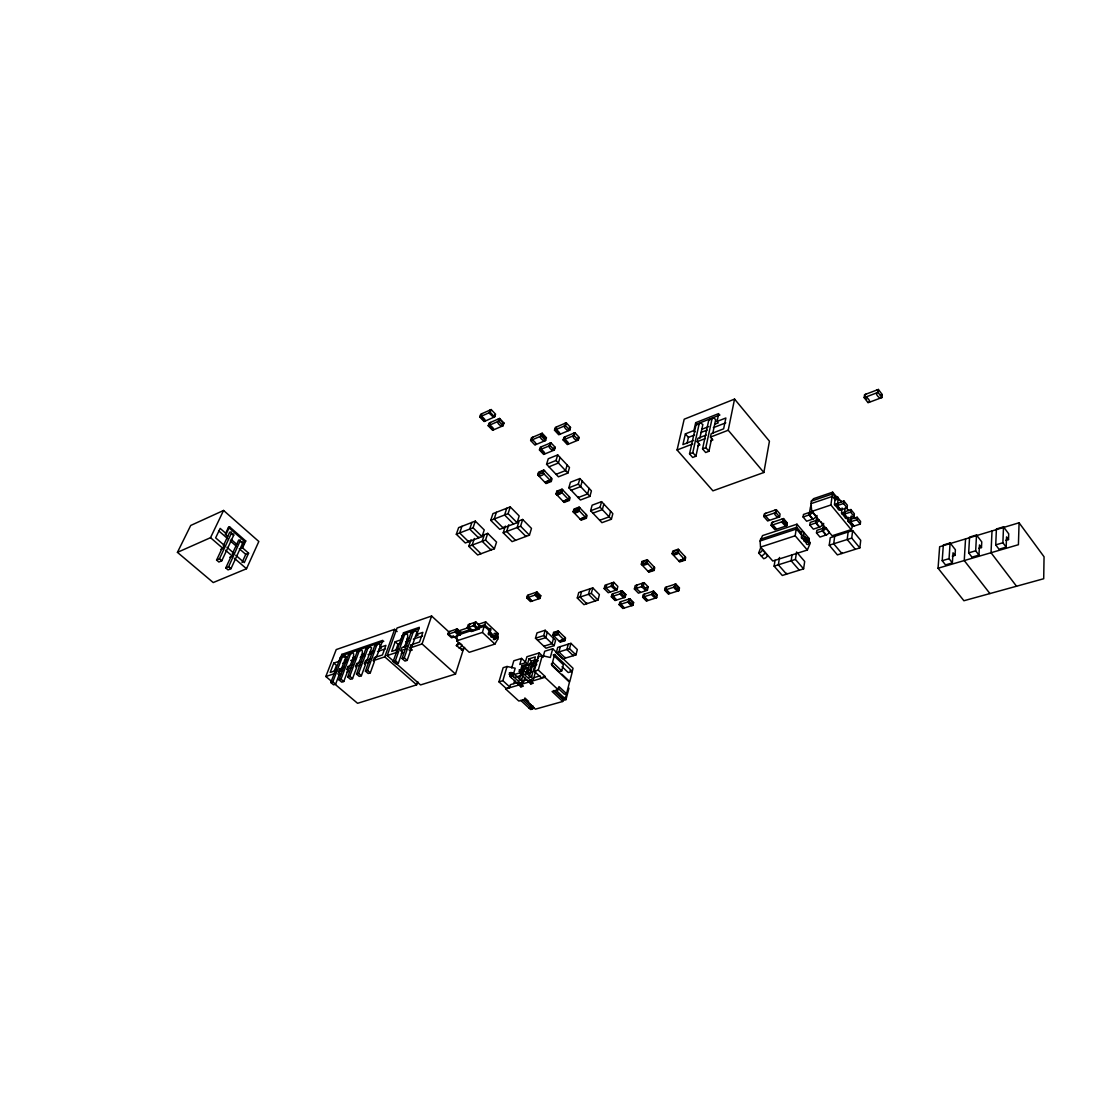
<?xml version="1.0" encoding="UTF-8"?>
<svg xmlns="http://www.w3.org/2000/svg" width="1099" height="1099" viewBox="0 0 1099 1099"><rect width="100%" height="100%" fill="white"/><g stroke="black" fill="none" stroke-linecap="round" stroke-linejoin="round"><path stroke-width="1.5" d="M1019.075 522.781L1018.416 544.706L938.065 568.224L939.645 546.739L1019.075 522.781L1044.05 556.781L1043.707 578.733L963.905 600.741L938.065 568.224M1008.511 539.554L1008.717 533.839L1003.511 526.847L996.408 528.99L995.735 544.884L999.005 549.225L1006.162 547.123L1006.547 536.903L1008.511 539.554L1005.667 540.392M1006.162 547.123L1002.892 542.769L1003.511 526.847M992.012 530.941L991.023 552.728L1016.52 586.234M981.476 547.549L981.764 541.876L976.516 534.993L969.565 537.095L968.672 552.879L971.969 557.152L978.962 555.105L979.484 544.953L981.476 547.549L978.687 548.374M978.962 555.105L975.665 550.805L976.516 534.993M965.54 538.922L964.249 560.559L989.924 593.57M955.031 555.38L955.388 549.747L950.113 542.961L943.327 545.008L942.2 560.696L945.525 564.9L952.366 562.894L953.025 552.811L955.031 555.38L952.311 556.176M952.366 562.894L949.055 558.677L950.113 542.961M456.744 640.854L457.211 635.304L484.164 626.361L485.689 621.869L498.094 633.546L497.751 639.11L494.907 644.083L469.246 652.311L456.744 640.854L482.406 632.406L484.164 626.361L489.275 630.263L488.464 633.203A2.418 1.25 -47 0 0 489.591 634.741L490.827 632.9L495.937 637.695L494.701 639.522A2.404 1.25 -47 0 1 493.575 637.983M796.954 524.196L795.168 535.79L807.353 550.036L772.776 561.026L760.535 547.096L760.082 540.983L762.527 535.598L796.954 524.196L809.043 538.428L809.661 544.568L807.353 550.036M851.285 515.912L850.914 519.154L847.796 520.83A3.75 2.239 -37.2 0 0 849.87 521.984L856.835 519.813L857.138 517.217L850.983 519.223L850.695 521.805L854.17 526.023L860.297 524.058L860.599 521.462L857.138 517.217M881.906 397.55L882.25 394.582L878.376 389.458L864.556 394.692L864.185 397.632L868.073 402.729L881.906 397.55L878.019 392.412L878.376 389.458M848.167 517.244L847.796 520.486L851.272 525.047A3.737 2.239 -37.2 0 0 853.332 526.201L854.17 526.023M850.873 509.538L850.557 512.134L843.579 514.332A3.764 2.225 -37.4 0 1 841.532 513.192L850.873 509.538L854.363 513.81L854.047 516.406L847.906 518.412L844.417 514.153L845.021 508.26M859.83 547.893L860.723 540.365L852.645 530.556L830.253 537.727L829.237 545.2L837.397 554.885L859.83 547.893L851.725 538.07L852.645 530.556M842.095 507.999L841.518 512.862L845.021 517.45A3.75 2.225 -37.3 0 0 847.082 518.591L847.906 518.412M876.631 390.118L877.895 389.953L877.62 392.247C873.952 392.508 879.626 399.981 881.508 397.371M843.867 500.938L843.524 503.521L836.545 505.76A3.778 2.212 -37.5 0 1 834.498 504.633L843.867 500.938L847.384 505.252L847.054 507.834L840.9 509.867L837.383 505.567L838.207 497.737A3.764 2.198 -37.6 0 0 836.16 496.624C833.221 497.545 835.446 501.721 838.207 498.067L841.71 502.023A3.75 2.198 -37.5 0 0 840.405 500.924M834.484 504.304L835.336 496.817M848.126 531.998L847.192 539.513L855.31 549.294M866.273 394.033L864.94 394.857L864.652 397.137L866.603 399.693M841.971 552.55L841.848 553.498L833.701 543.785L834.691 536.298M822.931 528.276L825.885 527.616L829.264 532.163A3.682 2.198 -38.1 0 1 826.75 534.773L819.978 537.04L816.488 532.905L816.859 530.336L822.904 528.331L823.659 523.399M568.966 688.111L565.999 699.61L564.35 697.48L562.001 698.332L554.088 690.9M820.994 521.764L822.643 524.237A3.695 2.184 -38.2 0 1 820.129 526.861L813.342 529.168L809.826 524.992L810.197 522.437L816.255 520.39L817.024 515.472M803.603 568.87L804.688 561.465L796.555 552.028L795.429 559.418L803.603 568.87L782.296 575.464L774.108 566.15L775.07 560.27M806.323 543.359A2.83 1.69 -38.7 0 0 808.466 544.348L809.482 544.019L809.729 542.26L804.756 536.408L803.438 536.669L803.946 533.07A3.201 1.896 -38.8 0 0 801.885 531.834L800.841 532.163L800.58 533.894L801.858 533.894L801.418 536.944A2.83 1.676 -38.8 0 0 803.479 538.496L804.495 538.167L804.756 536.408M565.999 699.61L563.979 700.173L562.001 698.332M852.879 525.514L851.203 529.636L832.135 535.763L811.776 511.406L810.952 503.672L811.337 501.13L813.645 498.644L832.657 492.187L839.018 499.963M809.565 512.326L812.532 511.639L815.966 516.255A3.709 2.171 -38.3 0 1 813.439 518.879L806.639 521.214L803.094 517.011L803.479 514.456L809.551 512.381L810.444 507.092A3.709 2.157 -38.2 0 1 811.447 505.622M786.678 573.238L786.527 574.159L778.339 564.817L779.521 557.454M792.022 555.009L791.129 560.778L799.303 570.202M533.152 706.149L532.617 708.992L530.968 706.918L528.688 707.742L520.775 700.475M785.345 525.954L781.595 521.943L782.763 521.242L783.134 519.016L782.062 519.071M786.472 525.569L786.829 523.344L784.054 520.102M786.788 525.762L787.255 522.904L783.56 518.577L771.635 522.574L771.155 525.432L774.864 529.732L786.788 525.762L783.092 521.434L783.56 518.577M532.617 708.992L530.666 709.542L528.743 707.619M776.402 528.921L772.693 524.621L771.567 524.992L775.276 529.292M779.589 516.915L780.07 514.057L776.334 509.689L764.396 513.755L763.901 516.612L767.638 520.953L779.589 516.915L775.853 512.546L776.334 509.689M771.567 524.992L771.951 522.767L773.119 522.08M774.836 510.197L775.908 510.128L775.537 512.354C772.254 512.601 777.652 518.907 779.273 516.722M769.176 520.129L765.44 515.788L764.327 516.173L764.712 513.947L765.879 513.247M758.667 553.017L759.643 552.701A2.761 1.621 -40.2 0 0 762.349 549.637L767.363 555.338A2.761 1.621 -40.1 0 1 764.657 558.388L763.681 558.704L758.667 553.017L760.934 547.096M851.203 529.636L830.899 504.991L832.657 492.187M763.86 472.488L769.437 441.207L734.558 399.088L684.196 419.2L677.08 449.986L712.921 490.841L763.86 472.488L728.211 430.245L734.558 399.088M678.866 590.671L679.457 587.91L675.789 584.009L665.238 587.402L664.634 590.163L668.316 594.023L678.866 590.671L674.937 586.564L675.39 584.421L674.47 584.434M710.874 419.31L708.814 419.942L702.549 448.9L705.668 452.513L708.951 451.277L711.657 438.501M712.729 433.528L715.71 419.475L713.045 417.702L712.056 418.678L705.833 447.65L708.951 451.277M714.693 424.255L718.251 422.868L717.056 421.453L718.732 413.567L695.681 422.689L693.922 430.52L695.118 431.921M684.251 558.814L678.742 560.93L684.251 558.814L684.952 559.57L679.512 561.383L678.811 560.627M684.787 556.341L684.952 559.57M673.934 586.893C684.581 596.207 670.321 586.948 674.937 586.564M710.723 440.781L712.894 439.957L710.449 437.1L711.19 433.652L723.637 428.83L725.876 417.991L717.056 421.453M679.058 588.322L678.605 590.465L677.616 590.781M685.117 560.133L685.721 557.358L678.22 549.225L672.78 551.066L672.176 553.841L679.69 561.946L685.117 560.133L677.616 552L678.22 549.225M675.789 584.009L675.198 586.77L664.634 590.163M808.397 542.398L808.905 538.908A3.201 1.896 -38.8 0 0 807.188 537.617M672.945 551.629L672.478 553.786C672.849 556.231 680.446 553.676 677.918 551.959L678.385 549.788L674.305 551.162M669.689 593.295L666.021 589.435L665.032 589.751L668.7 593.611L669.689 593.295L666.021 589.435M679.155 550.242L678.385 549.788M698.469 424.626L696.725 424.09L695.997 425.011L689.54 453.873L692.672 457.459L695.914 456.222L698.703 443.501M699.788 438.528L702.865 424.53L700.2 422.785L699.184 423.747L692.782 452.637L695.914 456.222M697.796 445.754L699.939 444.93L697.151 441.702L697.906 438.281L706.217 435.053M665.032 589.751L666.557 586.976M651.748 594.01C662.381 603.186 648.176 594.092 652.724 593.694L653.204 591.564L652.311 591.564M656.653 597.732L657.271 594.985L653.603 591.152L643.272 594.477L642.64 597.21L646.322 601.029L656.653 597.732L652.724 593.694M653.603 591.152L652.985 593.9L642.64 597.21M687.026 443.515L688.414 437.388L685.378 433.871L693.922 430.52M647.682 600.315L644 596.496L643.039 596.798L646.707 600.617L647.682 600.315L644 596.496M647.393 590.259L648.176 586.866L644.151 582.662L635.181 585.602L634.384 588.982L638.423 593.158L647.393 590.259L643.368 586.055L644.151 582.662M653.259 569.131L647.915 571.192L653.259 569.131L653.96 569.873L648.685 571.617L647.984 570.876M653.823 566.672L653.96 569.873M654.125 570.422L654.757 567.661L647.242 559.707L641.967 561.493L641.321 564.24L648.85 572.181L654.125 570.422L646.597 562.454L647.242 559.707M685.378 433.871L682.919 444.6L693.524 440.493M643.039 596.798L644.563 594.064M645.69 590.41L641.569 586.646L642.352 583.253M646.913 562.4L647.407 560.256L642.132 562.042L641.624 564.185C641.995 566.576 649.413 564.075 646.913 562.4L641.321 564.24M640.305 592.155L636.184 588.405L636.98 585.025M648.19 560.696L647.407 560.256M628.078 601.606C638.698 610.632 624.548 601.702 629.026 601.29L629.535 599.175L628.655 599.189M630.455 600.123L633.216 602.953L631.76 605.37M632.955 605.274L633.601 602.554L629.933 598.776L619.836 602.018L619.177 604.738L622.858 608.489L632.955 605.274L629.026 601.29M629.933 598.776L629.274 601.496L619.177 604.738M624.191 607.788L620.509 604.024L619.561 604.326L623.243 608.09L624.191 607.788L620.509 604.024M621.086 601.62L619.561 604.326M620.248 593.556C630.936 602.65 616.704 593.68 621.196 593.254L621.718 591.138L620.839 591.138M621.718 591.138L625.413 594.944L623.957 597.375M625.152 597.265L625.812 594.545L622.103 590.726L612.006 594.037L611.332 596.743L615.055 600.535L625.152 597.265L621.196 593.254M622.103 590.726L621.443 593.446L611.332 596.743M616.374 599.82L612.665 596.029L616.374 599.82L615.44 600.123L611.717 596.345L613.269 593.625M615.358 589.984L611.181 586.234L612.019 582.868M617.02 589.82L617.844 586.468L613.778 582.291L605.013 585.204L604.162 588.556L608.228 592.718L617.02 589.82L612.954 585.657L613.778 582.291M610.082 591.715L605.906 587.979L606.758 584.627M595.356 600.301L595.177 600.988L588.514 594.271L589.943 588.803M598.007 600.068L599.408 594.586L592.759 587.869L578.733 592.54L577.291 597.98L583.954 604.656L598.007 600.068L591.344 593.336L592.759 587.869M505.828 688.153L498.96 681.847L502.875 680.679L509.744 686.999L505.609 688.936L518.824 701.038L524.69 699.349L535.364 709.171L562.743 701.478L563.279 699.39L553.814 690.488M575.945 654.908L577.332 649.55L570.931 643.327L557.729 647.407L556.286 652.751L562.702 658.905L575.945 654.908L569.516 648.685L570.931 643.327M611.387 519.236L612.844 513.659L601.565 501.652L592.127 505.183L590.616 510.747L601.936 522.671L611.387 519.236L600.081 507.23L601.565 501.652M565.298 698.813L569.461 682.191L551.712 665.321L554.638 654.482L572.263 671.365L573.06 668.288L552.715 648.767L544.706 651.24L543.002 657.381M610.591 511.269L609.134 516.846L599.683 520.294L599.875 519.607M586.935 603.049L586.756 603.736L580.08 597.059L581.536 591.605M573.458 655.045L573.28 655.705L566.864 649.509L568.279 644.151M562.743 701.478L552.069 691.477L558.141 689.732L558.979 686.587L566.48 693.661L564.46 694.238L558.017 688.18M551.231 664.057L559.212 671.64L561.726 670.898L563.347 664.73L553.14 654.949L554.638 654.482M565.518 657.436L565.339 658.109L558.91 651.941L560.353 646.597M564.735 640.168L564.048 639.508L559.377 640.964L560.05 641.624L564.735 640.168L564.68 637.159M564.886 640.69L565.587 638.038L558.292 630.936L553.608 632.42L552.879 635.071L560.202 642.146L564.886 640.69L557.564 633.587L558.292 630.936M603.832 504.07L602.348 509.634L592.897 513.137L593.089 512.45M564.048 639.508L559.377 640.964M457.995 643.231L456.36 645.594L462.198 650.031A2.377 1.209 -47.6 0 0 464.589 647.38M851.024 519.223L850.296 521.888L853.758 526.119M505.609 688.936L518.865 685.007L520.885 686.875L523.358 686.147L521.338 684.279L528.811 682.067L530.831 683.949L533.331 683.207L531.312 681.325L544.939 677.3L545.145 676.517L538.276 670.047L534.224 671.255L541.093 677.712L545.145 676.517M552.715 648.767L550.324 657.49L542.26 655.677L538.222 656.914L534.224 671.255M554.143 645.649L555.599 640.305L545.2 630.263L536.999 632.887L535.488 638.217L545.928 648.204L554.143 645.649L543.703 635.607L535.488 638.217M552.879 635.071L557.88 633.519L558.429 631.458L559.199 631.829M558.567 634.178L553.8 635.95L558.567 634.178L557.88 633.519M540.873 678.495L541.093 677.712M558.429 631.458L553.759 632.928L553.882 635.662M585.451 516.887L580.135 519.126L585.451 516.887L586.193 517.67L580.973 519.593L580.217 518.824M586.11 514.442L586.193 517.67M553.525 638.313L552.055 643.657L543.84 646.212L544.032 645.553M586.358 518.233L587.1 515.486L579.132 507.12L573.912 509.084L573.142 511.818L581.137 520.157L586.358 518.233L578.362 509.854L579.132 507.12M844.719 511.571L844.018 514.236L847.508 518.494M589.888 496.418L591.427 490.855L579.887 478.56L570.45 482.241L568.842 487.791L580.437 500.004L589.888 496.418L578.308 484.123L579.887 478.56M533.4 679.319L535.68 671.091M547.288 632.282L545.805 637.626L537.59 640.222L537.768 639.549M538.276 670.047L542.26 655.677M589.133 488.409L587.594 493.973L578.129 497.572L578.321 496.885M528.811 682.067L528.949 681.586A3.297 2.006 73.5 0 1 528.083 681.05L519.978 673.508L519.442 669.758L523.22 670.143L530.309 676.764A1.456 0.893 73.4 0 0 531.669 676.393L534.65 665.76A3.283 1.978 73.2 0 1 536.82 664.661M578.692 509.812C581.302 511.488 573.87 514.277 573.472 511.777L578.692 509.812L579.297 507.683L580.135 508.164M543.703 635.607L545.2 630.263M531.312 681.325L532.191 678.193L540.145 675.83M537.521 659.057L539.238 652.93L542.851 656.378M530.831 683.949L531.696 680.803A3.311 2.006 73.5 0 0 532.466 680.776M837.699 502.999L836.985 505.664L840.501 509.963M530.652 663.659L531.366 661.117L536.175 659.634M573.472 511.777L574.076 509.648M582.209 481.032L580.643 486.596L571.178 490.25L571.384 489.55M527.451 668.055L524.992 668.81A3.256 1.992 73.3 0 0 522.272 669.511L524.731 668.755A3.27 1.992 73.3 0 1 527.451 668.055L526.215 672.423L528.935 671.613L527.74 670.486L529.718 669.895L531.751 662.697L532.933 663.81L535.172 663.137L533.977 662.01L535.405 656.9L529.004 658.878L527.547 663.975L521.901 665.692L519.854 672.863L513.247 674.868L515.17 668.219L507.037 666.489L503.15 667.684L498.96 681.847M532.933 663.81L529.182 677.135L531.669 676.393M825.885 527.616L825.789 528.001A3.682 2.184 -38.2 0 1 823.275 530.611L816.488 532.905M835.02 499.372L835.735 496.734M521.338 684.279L522.231 681.146L526.709 679.814M520.885 686.875L521.764 683.743M524.827 677.355L523.44 682.273L522.231 681.146M527.74 670.486L529.773 663.301L531.751 662.697M527.547 663.975L528.743 665.087L523.097 666.818L519.25 680.102L521.723 679.361L523.014 674.813M518.865 685.007L519.003 684.526A3.283 2.019 73.5 0 1 518.137 684.004L510.032 676.517L509.51 672.767L513.26 673.151L520.349 679.731A1.456 0.893 73.5 0 0 521.723 679.361M519.978 673.508L522.478 672.767L523.22 670.143M523.88 671.791L524.731 668.755M538.895 598.502L535.007 595.081L536.573 592.402L540.378 596.125L539.774 598.199L538.895 598.502L535.089 594.779M539.994 598.392L540.763 595.727L536.958 592.004L527.493 595.232L526.723 597.883L530.515 601.593L539.994 598.392L535.982 594.477M568.444 499.07L563.128 501.364L568.444 499.07L569.2 499.866L563.979 501.858L563.21 501.062M569.131 496.638L569.2 499.866M569.364 500.43L570.147 497.696L562.029 489.165L556.808 491.198L555.998 493.932L564.144 502.422L569.364 500.43L561.232 491.912L562.029 489.165M513.769 683.619L514.703 680.35M526.38 662.931L521.558 658.397L519.8 664.483L525.185 662.834L526.916 656.735L539.238 652.93M509.057 674.333L510.54 673.879L510.994 672.313M531.779 600.892L527.987 597.197L531.779 600.892L530.899 601.194L527.094 597.485L528.674 594.834M578.321 440.067L579.132 437.306L574.914 432.718L563.966 437.251L563.141 440.012L567.372 444.559L578.321 440.067L574.104 435.479L574.914 432.718M510.032 676.517L512.505 675.761L513.26 673.151M536.958 592.004L536.188 594.669L526.723 597.883M509.524 687.768L510.417 684.663L518.206 682.342M812.532 511.639L812.422 512.024A3.709 2.157 -38.4 0 1 809.894 514.662L803.094 517.011M555.998 493.932L561.575 491.871L562.193 489.742L563.045 490.236M577.758 437.869L578.692 437.745L578.074 439.902C576.508 442.141 570.642 435.767 573.843 435.314L574.475 433.171L573.541 433.281M567.881 473.065L569.502 467.501L557.701 454.917L548.25 458.764L546.56 464.3L558.429 476.815L567.881 473.065L556.025 460.481L557.701 454.917M562.331 492.668L557.014 495.003L562.331 492.668L561.575 491.871M511.708 667.958L513.796 660.787L521.558 658.397M502.875 680.679L507.037 666.489M567.153 465.001L565.532 470.564L556.067 474.315L556.273 473.628M570.106 427.882L569.461 430.025C567.895 432.278 561.974 425.863 565.188 425.395L565.834 423.239L564.9 423.376M569.708 430.19L570.532 427.429L566.273 422.799L555.325 427.415L554.487 430.162L558.759 434.764L569.708 430.19L565.449 425.56L566.273 422.799M551.107 480.895L550.324 480.084L545.104 482.159L545.873 482.969L551.107 480.895L551.052 477.667M563.581 439.559C564.872 438.158 570.752 444.491 567.812 444.12L563.581 439.559L565.339 436.688M551.272 481.472L552.083 478.738L543.813 470.056L538.579 472.158L537.741 474.878L546.038 483.546L551.272 481.472L542.975 472.79L543.813 470.056M560.064 457.445L558.416 463.009L548.951 466.814M550.324 480.084L545.104 482.159M554.761 447.733L554.116 449.876C552.591 452.06 546.725 445.823 549.885 445.356L550.544 443.227L549.624 443.337M554.349 450.041L555.187 447.293L550.97 442.787L540.296 447.211L539.43 449.944L543.662 454.423L554.349 450.041L550.118 445.535L550.97 442.787M505.361 526.078L503.218 532.795L512.093 541.615L529.443 535.172L531.49 528.413L522.671 519.47L519.181 520.802L517.079 527.547L525.954 536.463L526.215 535.625M544.843 471.141L543.978 470.633L540.062 472.199M495.937 637.695L494.99 637.846L495.965 634.576A2.72 1.415 -47 0 0 494.77 633.326L494.001 633.56M554.926 429.709C556.218 428.294 562.139 434.682 559.185 434.311L554.926 429.709L556.698 426.838M543.978 470.633L543.318 472.749C545.997 474.438 538.51 477.433 538.098 474.85L538.757 472.721M490.827 632.9L489.879 633.065L490.868 629.782A2.734 1.415 -46.9 0 0 489.687 628.546L488.423 630.359M545.585 440.52L546.437 437.773L542.178 433.226L531.504 437.732L530.625 440.465L534.897 444.985L545.585 440.52L541.326 435.973L542.178 433.226M503.218 532.795L520.583 526.229L522.671 519.47M517.079 522.698L519.181 515.939L510.238 506.9L492.929 513.645L490.731 520.363L499.715 529.306L517.079 522.698L508.095 513.645L510.238 506.9M539.87 449.505C541.12 448.145 546.972 454.354 544.087 453.983L539.87 449.505L541.615 446.661M478.985 629.054L479.988 625.839L475.908 622.007L468.243 624.575L467.212 627.79L471.306 631.595L478.985 629.054L474.878 625.221L467.212 627.79M546.011 438.226L541.752 433.679L541.079 435.808C537.919 436.289 543.813 442.567 545.351 440.356M508.796 524.759L506.666 531.49L515.541 540.337M477.57 629.164L473.339 625.743L474.37 622.529M532.836 437.168L531.064 440.012C532.314 438.652 538.208 444.903 535.323 444.532M472.968 630.689L468.737 627.282L469.768 624.067M474.878 625.221L475.908 622.007M461.47 650.265L461.978 648.698M471.031 539.719L468.806 546.368L477.667 554.968L494.399 548.758L496.542 542.082L487.722 533.372L481.499 535.735M449.271 632.241L431.605 616.017L397.041 628.01L387.178 655.581L420.546 684.938L455.508 674.044L463.915 647.696M503.424 527.149L503.163 527.987L494.179 519.03L496.363 512.299M491.308 549.17L491.033 550.008L482.173 541.326L484.357 534.65M506.749 508.26L504.592 515.005L513.576 524.031M460.193 634.947L461.031 632.365L457.266 628.889L448.639 631.788L447.788 634.357L451.552 637.818L460.193 634.947L456.25 631.279C453.612 631.623 458.791 636.403 460.014 634.755L460.673 632.736L456.909 629.26L456.099 629.535L458.599 631.856M452.719 637.173L448.145 633.986L449.711 631.43M456.099 629.535L458.695 631.568M468.806 546.368L485.538 540.049L487.722 533.372M456.25 631.279L456.909 629.26M457.266 628.889L456.428 631.472L447.788 634.357M482.035 536.614L484.233 529.924L475.304 521.105L458.626 527.616L456.332 534.251L465.303 542.975L482.035 536.614L473.065 527.795L475.304 521.105M478.944 537.054L478.669 537.892L469.699 529.1L471.938 522.423M474.342 538.469L472.13 545.118L480.991 553.745M468.916 540.873L468.627 541.711L459.657 532.974L461.937 526.325M503.534 423.472L502.82 425.588C501.309 427.813 495.306 421.521 498.451 420.999L499.18 418.884L503.534 423.472L502.545 423.898M503.04 425.753L503.96 423.033L499.605 418.444L489.151 423.019L488.203 425.739L492.586 430.286L503.04 425.753L498.671 421.164L499.605 418.444M334.728 684.004L357.587 703.305L416.658 684.842L417.757 681.614M498.287 419.007L499.18 418.884M408.897 649.715L410.051 650.745L412.276 650.004L409.996 647.97L422.071 643.932L431.605 616.017M493.41 417.18L488.904 412.867L490.731 410.009L489.852 410.147M494.399 416.755L495.127 414.625M494.619 416.906L495.567 414.186L491.171 409.556L480.716 414.213L479.755 416.919L484.164 421.521L494.619 416.906L490.223 412.276L491.171 409.556M409.996 647.97L411.053 644.893L419.53 642.05L422.854 632.365L416.851 634.398L417.963 635.414L415.532 636.239M413.664 631.911L411.081 632.653L402.042 658.507L404.954 661.076L407.179 660.348L411.122 648.973M488.643 425.299C489.852 423.912 495.841 430.176 493.011 429.846L488.643 425.299L490.456 422.456M416.851 634.398L419.296 627.337L403.512 632.763L401.025 639.783L395.159 641.775L391.739 651.377L398.649 649.056M402.042 658.507L404.267 657.779L413.293 631.898L415.477 630.991L417.016 631.939L412.18 645.896L411.053 644.893M404.13 634.659L402.303 635.648L393.195 661.433L396.093 663.975L398.305 663.26L402.275 651.913M403.91 647.256C405.6 645.292 411.246 630.29 404.501 634.906L395.393 660.705L393.195 661.433M480.181 416.48C481.389 415.079 487.434 421.384 484.59 421.068L480.181 416.48L482.008 413.636M401.231 653.671L403.429 652.943L400.833 650.635L401.918 647.572L407.207 645.8M395.709 650.69L397.975 644.289L401.066 643.245M376.545 644.591L374.759 645.621L365.418 671.118L368.192 673.508L370.308 672.822L374.374 661.598L373.303 660.664L384.774 656.845L394.651 629.315L397.151 631.554M373.303 660.664L374.416 657.642L382.452 654.949L385.9 645.388L380.199 647.325L381.257 648.259L378.949 649.042M376.064 656.982C377.685 655.114 383.524 640.168 376.861 644.907L367.533 670.431L365.418 671.118M380.199 647.325L382.727 640.36L341.816 654.386L339.206 661.255L333.794 663.082L330.195 672.451L336.308 670.404M368.453 647.819L365.926 648.644L356.516 674.058L359.277 676.421L361.379 675.748L365.486 664.565L364.415 663.631L365.514 660.623L370.954 658.796M366.585 661.543L371.627 647.833L370.157 646.968L368 647.929L358.604 673.371L356.516 674.058M360.074 650.993L357.326 651.322L347.696 676.957L350.457 679.306L352.532 678.633L356.667 667.491L355.595 666.571L356.722 663.562L362.093 661.763M358.37 662.917C360.046 661.035 365.912 646.198 359.236 650.924L349.77 676.27L347.696 676.957M351.048 653.768L348.52 654.592L338.973 679.828L341.734 682.177L343.781 681.504L347.943 670.404M349.661 665.829C351.35 663.947 357.23 649.166 350.554 653.891L341.02 679.155L338.973 679.828M346.996 672.011L349.042 671.338L346.872 669.483L347.998 666.489L353.329 664.703M343.328 656.721L340.566 657.051L330.813 682.52L333.574 684.842L335.607 684.169L339.797 673.11M330.813 682.52L332.846 681.847L342.586 656.364L344.976 655.842L346.075 656.543L340.924 670.129L339.564 668.961L338.423 671.942L340.882 674.044L338.863 674.717L337.764 673.783M334.082 671.626L336.473 665.376L333.794 663.082M332.186 681.861L325.84 676.503L336.225 649.578L394.651 629.315M564.034 697.755L556.108 690.323M230.941 556.767L225.776 567.922L228.07 569.886L230.955 568.678L242.769 542.961L242.604 541.889L241.285 541.889M225.776 567.922L228.661 566.713L240.502 540.062L238.675 540.076L232.342 553.759L233.771 553.14L226.957 547.247M221.819 548.909L216.585 560.064L218.88 562.029L221.764 560.806L233.757 535.089L233.62 534.032L232.301 534.045M216.585 560.064L219.457 558.828L231.573 532.836L231.175 531.957L229.677 532.218L223.248 545.901L224.361 545.406L215.651 537.864L220.157 528.399L226.312 533.757L229.581 526.847L245.736 540.983L242.563 547.906L241.437 548.387L244.624 541.464L245.736 540.983M246.506 568.746L258.828 541.491L223.578 510.458L190.718 525.459L177.434 552.357L213.22 582.552L246.506 568.746L234.334 558.251M242.055 562.482L245.75 554.363L248.594 553.154L242.563 547.906M248.594 553.154L244.294 562.633L235.722 555.229M229.801 557.262L232.384 556.163L233.771 553.14M220.679 549.404L222.946 548.415L224.361 545.406M225.858 532.864L228.468 527.341L229.581 526.847M177.434 552.357L210.513 537.686L223.578 510.458M479.755 416.919L490.223 412.276M226.312 533.757L225.199 534.251L227.699 536.422M488.203 425.739L498.671 421.164M502.655 423.596L503.96 423.033M541.752 433.679L540.749 434.091L545.104 438.336L546.437 437.773M554.487 430.162L565.449 425.56M530.625 440.465L541.326 435.973M569.158 428.006L570.532 427.429M563.141 440.012L574.104 435.479M539.43 449.944L550.118 445.535M553.841 447.843L555.187 447.293M546.56 464.3L556.025 460.481M537.741 474.878L542.975 472.79M719.914 414.982L696.876 424.077L695.681 422.689M695.997 425.011L699.184 423.747M708.814 419.942L712.056 418.678M701.821 429.297L708.704 426.604M688.414 437.388L694.637 434.957M700.874 432.525L707.097 430.094M713.32 427.676L725.78 422.813M556.973 491.775L560.888 490.25M568.842 487.791L578.308 484.123M490.731 520.363L508.095 513.645M456.332 534.251L473.065 527.795M697.151 441.702L705.476 438.487M677.08 449.986L692.713 443.941M710.449 437.1L728.211 430.245M689.54 453.873L692.782 452.637M702.549 448.9L705.833 447.65M864.652 397.137C866.41 395.365 872.084 402.797 868.54 402.234M864.185 397.632L878.019 392.412M575.381 509.153L579.297 507.683M880.505 395.242L882.25 394.582M573.142 511.818L578.362 509.854M574.227 512.56L579.448 510.609M590.616 510.747L600.081 507.23M418.829 628.889L404.611 633.752L403.512 632.763M383.785 641.294L342.874 655.292L341.816 654.386M402.303 635.648L404.501 634.906M411.081 632.653L413.293 631.898M340.415 657.353L342.435 656.666M348.52 654.592L350.554 653.891M357.175 651.625L359.236 650.924M365.926 648.644L368 647.929M374.759 645.621L376.861 644.907M344.056 657.229L346.075 656.543M536.573 592.402L535.694 592.704L539.568 596.139L540.763 595.727M763.901 516.612L775.853 512.546M527.094 597.485L527.987 597.197M811.337 501.13L832.754 493.849L835.982 497.806M406.726 639.22L409.364 638.327M344.495 660.719L347.531 659.688M352.614 657.971L355.265 657.065M361.31 655.018L363.989 654.111M370.075 652.05L374.141 650.677M810.952 503.672L832.396 496.405L835.638 500.361M405.682 641.692L408.759 640.648M413.375 639.082L422.607 635.964M342.792 663.247L345.951 662.175M350.691 660.581L355.43 658.974M360.17 657.367L364.895 655.773M368.055 654.702L372.795 653.108M377.534 651.501L385.433 648.836M672.176 553.841L677.918 551.959M642.338 564.927L647.613 563.155M673.179 554.542L678.619 552.715M339.564 668.961L344.138 667.423M811.776 511.406L830.899 504.991M771.155 525.432L783.092 521.434M448.145 633.986L448.955 633.711M460.138 630.4L468.119 627.735M477.694 624.534L485.689 621.869M400.833 650.635L406.135 648.877M387.178 655.581L397.481 652.147M338.423 671.942L343.012 670.417M325.84 676.503L335.154 673.399M346.872 669.483L352.202 667.711M355.595 666.571L360.98 664.785M364.415 663.631L369.841 661.818M785.758 523.399L787.255 522.904M478.45 626.348L479.988 625.839M459.945 632.722L461.031 632.365M459.313 633.216L470.399 629.521M478.312 626.883L484.645 624.782L488.918 628.779M604.162 588.556L612.954 585.657M577.291 597.98L591.344 593.336M760.384 539.252L796.693 527.273L800.841 532.163M760.082 540.983L796.418 529.017L802.243 535.845M809.826 524.992L816.612 522.671A3.695 2.171 -38.3 0 0 819.14 520.047L816.269 520.335M456.36 645.594L457.088 645.36A2.377 1.209 -47.6 0 0 459.492 642.695M760.535 547.096L795.168 535.79M611.717 596.345L612.665 596.029M634.384 588.982L643.368 586.055M496.789 633.972L498.094 633.546M458.915 647.929L459.643 647.696A2.377 1.209 -47.6 0 0 462.047 645.044L460.344 643.478M492.901 636.884L492.146 637.132A2.418 1.25 -47 0 1 490.923 635.868M646.377 587.457L648.176 586.866M624.548 594.957L625.812 594.545M624.466 595.26L625.413 594.944M761.181 555.86L762.156 555.544A2.761 1.621 -40.1 0 0 764.863 552.495M806.996 541.093L805.979 541.422A2.83 1.676 -38.7 0 1 803.919 539.87M632.337 602.953L633.601 602.554M678.138 588.322L679.457 587.91M632.268 603.255L633.216 602.953M655.43 597.842L656.405 597.526M829.237 545.2L851.725 538.07M774.108 566.15L795.429 559.418M556.286 652.751L569.516 648.685M533.977 662.01L538.263 660.705M534.65 665.76L532.163 666.502A3.27 1.978 73.2 0 1 534.334 665.417M519.003 671.324L520.5 670.871L523.701 673.893M521.723 672.011L520.225 672.464L521.201 674.649M515.651 677.08L522.217 675.116M525.501 674.127L532.067 672.148M518.137 684.004L520.61 683.262A3.283 2.019 73.5 0 0 521.434 683.784L521.723 683.853A3.283 2.019 73.5 0 0 522.506 683.729M528.083 681.05L530.583 680.308A3.311 2.006 73.5 0 0 531.408 680.831L531.682 680.899M942.2 560.696L949.055 558.677M968.672 552.879L975.665 550.805M995.735 544.884L1002.892 542.769M572.263 671.365L568.238 672.547L562.084 666.653M529.484 708.457L531.435 707.907M562.798 699.074L564.817 698.497M840.9 509.867L840.076 510.06A3.764 2.212 -37.4 0 1 838.015 508.933L836.243 506.447M518.962 684.512L519.25 684.581A3.283 2.019 73.5 0 0 520.459 684.114M528.907 681.572L529.182 681.641A3.297 2.006 73.5 0 0 530.57 680.927M514.483 674.291L512.216 673.453L511.763 675.02L510.279 675.459L511.255 677.643M522.162 670.431L524.443 671.283M332.846 681.847L335.607 684.169M341.02 679.155L343.781 681.504M349.77 676.27L352.532 678.633M219.457 558.828L221.764 560.806M228.661 566.713L230.955 568.678M358.604 673.371L361.379 675.748M347.998 666.489L349.07 667.409M225.542 550.256L232.384 556.163M356.722 663.562L357.793 664.483M210.513 537.686L222.946 548.415M367.533 670.431L370.308 672.822M218.632 530.79L227.672 538.647M230.254 540.887L236.711 546.505M239.294 548.744L245.75 554.363M231.092 539.375L236.725 544.28M228.468 527.341L244.624 541.464M374.416 657.642L375.487 658.576M231.367 533.427L233.634 535.405M240.393 541.312L242.645 543.277M384.774 656.845L416.658 684.842M395.393 660.705L398.305 663.26M509.51 672.767L510.788 673.907M404.267 657.779L407.179 660.348M395.159 641.775L397.975 644.289M401.025 639.783L402.138 640.786M519.442 669.758L520.72 670.898M422.071 643.932L455.508 674.044M524.553 698.964L533.977 707.646M453.049 635.717L458.104 640.346M522.726 699.912L530.652 707.179M455.439 631.554L459.203 635.016M524.855 697.947L528.605 701.409M512.505 675.761L520.61 683.262M522.478 672.767L530.583 680.308M519.854 672.863L521.05 673.989M482.406 632.406L494.907 644.083M494.577 636.129L497.751 639.11M489.962 632.749L495.072 637.544M529.718 669.895L530.913 671.008M490.333 634.494L495.457 639.288M488.464 633.203L491.019 635.593M521.901 665.692L523.097 666.818M544.939 677.3L558.141 689.732M495.058 634.549L498.232 637.53M529.004 658.878L531.366 661.117M561.946 674.25L569.749 681.668L572.139 672.437L570.079 670.472M552.605 662.202L561.726 670.898M510.54 673.879L513.728 676.888M553.608 632.42L554.528 633.312M553.759 632.928L554.446 633.601M485.538 540.049L494.399 548.758M520.583 526.229L529.443 535.172M556.341 493.891L557.111 494.687M653.204 591.564L656.886 595.397M556.808 491.198L557.825 492.27M641.967 561.493L642.915 562.482M675.39 584.421L678.152 587.347M804.495 538.167L809.482 544.019M802.256 537.919L806.405 542.782M807.861 540.406L809.922 542.824M812.999 519.071L809.455 514.854L809.441 512.464L809.056 515.019L812.601 519.25M819.689 527.039L816.172 522.863L816.145 520.473L815.774 523.028L819.291 527.218M826.324 534.952L822.835 530.803L822.794 528.413L822.437 530.968L825.926 535.131M843.524 503.521L847.054 507.834M850.557 512.134L854.047 516.406M856.835 519.813L860.297 524.058M846.079 507.711L848.675 510.554A3.737 2.212 -37.4 0 0 847.988 509.648M853.195 516.406L854.912 518.508M853.593 517.052A3.723 2.225 -37.2 0 1 854.898 518.178"/></g></svg>
